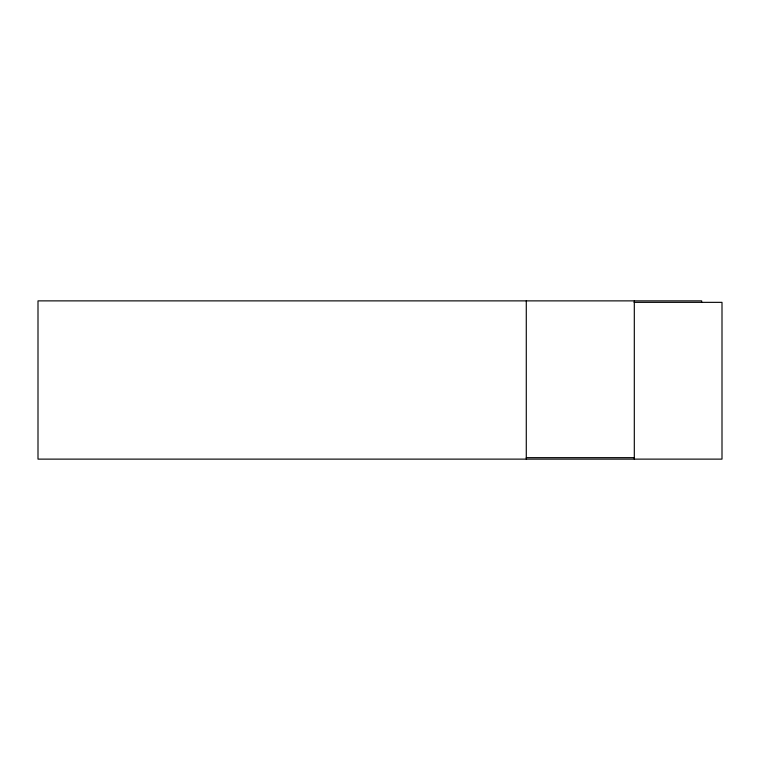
<?xml version="1.0" encoding="UTF-8"?>
<svg xmlns="http://www.w3.org/2000/svg" width="760" height="760" viewBox="0 0 760 760"><rect width="100%" height="100%" fill="white"/><g stroke="black" fill="none" stroke-linecap="round" stroke-linejoin="round"><path stroke-width="1.14" d="M634.115 302.347L722 302.347L722 459.125L38 459.125L38 300.874L701.66 300.874L701.66 302.347M526.281 457.653L634.306 457.653M634.306 300.874L634.306 459.125M526.281 300.874L526.281 459.125"/></g></svg>
